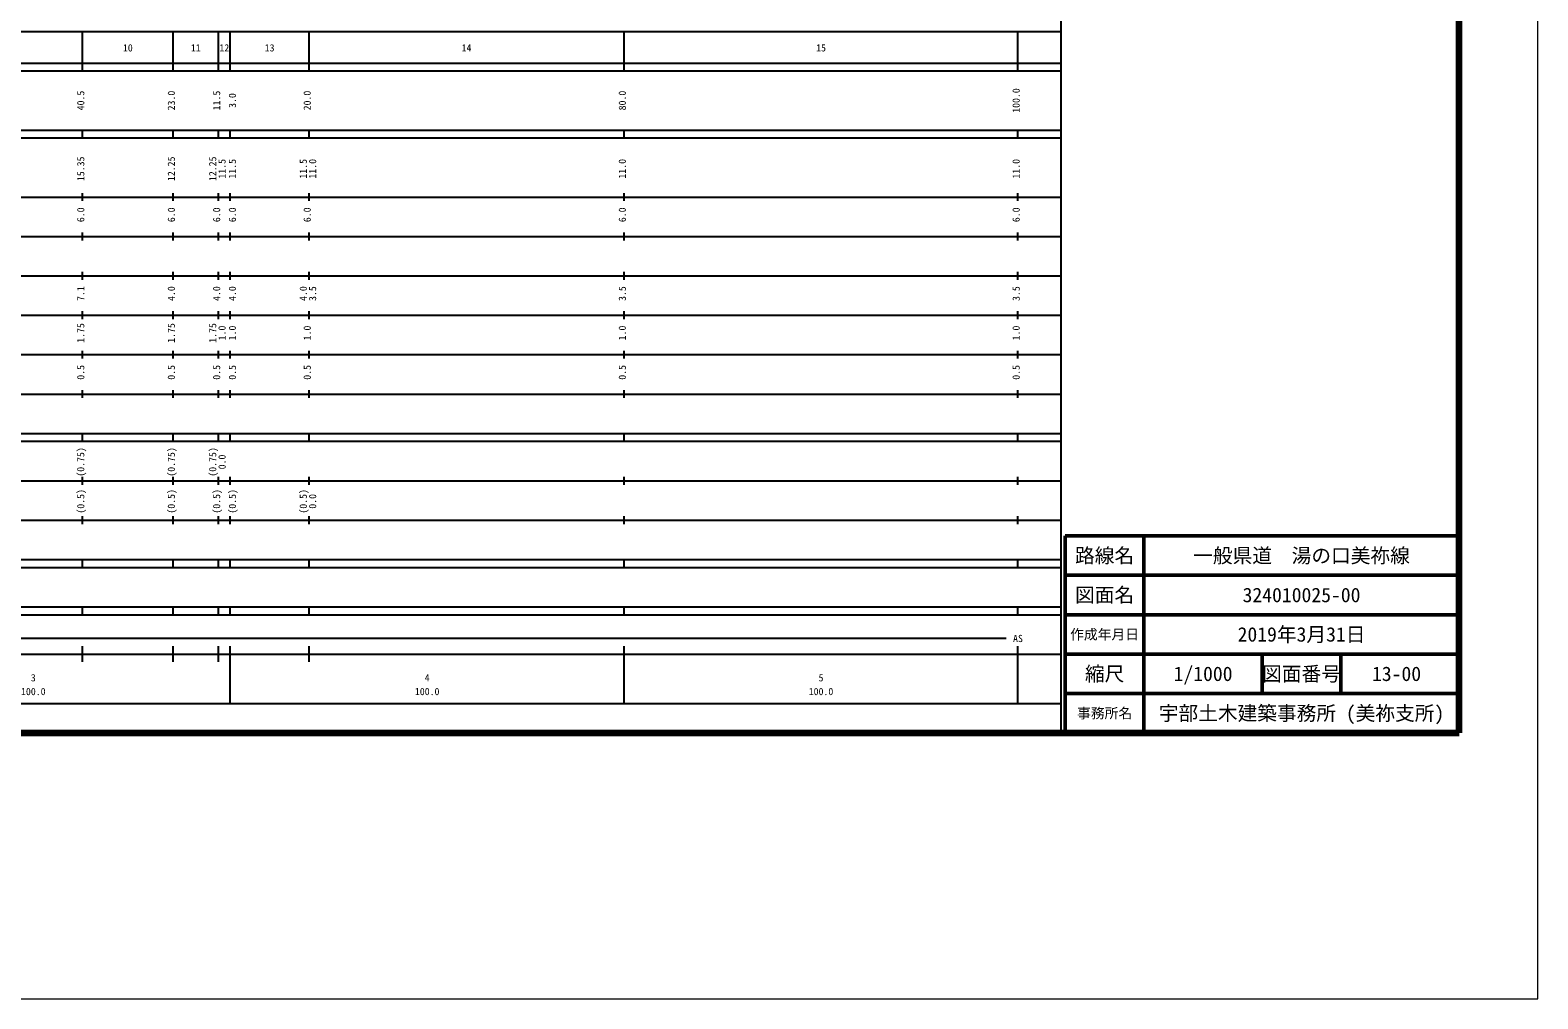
# Model space of a CAD drawing. Units: millimetres on the paper, enlarged 1000 times. Extents: x 0 to 700000, y -47500 to 447500.
# Drawn here: x 317199 to 700000, y -47500 to 198357 of the extents above; entities that cross this region are included whole.
import ezdxf
from ezdxf.enums import TextEntityAlignment as Align

# ---------------------------------------------------------------- set-up
doc = ezdxf.new("R2010")
doc.units = ezdxf.units.MM
doc.header["$LTSCALE"] = 1000
for name, color, linetype, lineweight in [('M-TTL-BAND', 7, 'Continuous', 25), ('M-TTL-LINE', 7, 'Continuous', 50), ('S-TTL', 7, 'Continuous', 25), ('作業レイヤ1', 7, 'Continuous', 13)]:
    doc.layers.add(name, color=color, linetype=linetype, lineweight=lineweight)
doc.layers.add('M-TTL-TXT', color=7, linetype='Continuous')
doc.styles.add('ＭＳ ゴシック', font='')
doc.styles.get('ＭＳ ゴシック').set_extended_font_data('MS Gothic')

msp = doc.modelspace()

# ---------------------------------------------------------------- linework, layer by layer
at = {"layer": 'M-TTL-BAND'}
for p, q in [((579000, 20000), (579000, 370000)), ((68000, 198000), (579000, 198000)), ((330500, 188000), (330500, 198000)), ((353500, 188000), (353500, 198000)), ((365000, 188000), (365000, 198000)), ((368000, 188000), (368000, 198000)), ((388000, 188000), (388000, 198000)), ((468000, 188000), (468000, 198000)), ((568000, 188000), (568000, 198000)), ((40000, 190000), (579000, 190000)), ((40000, 188000), (579000, 188000)), ((40000, 173000), (579000, 173000)), ((330500, 171000), (330500, 173000)), ((353500, 171000), (353500, 173000)), ((365000, 171000), (365000, 173000)), ((368000, 171000), (368000, 173000)), ((388000, 171000), (388000, 173000)), ((468000, 171000), (468000, 173000)), ((568000, 171000), (568000, 173000)), ((40000, 171000), (579000, 171000)), ((330500, 155000), (330500, 157000)), ((353500, 155000), (353500, 157000)), ((365000, 155000), (365000, 157000)), ((368000, 155000), (368000, 157000)), ((388000, 155000), (388000, 157000)), ((468000, 155000), (468000, 157000)), ((568000, 155000), (568000, 157000)), ((40000, 156000), (579000, 156000)), ((46000, 146000), (579000, 146000)), ((330500, 145000), (330500, 147000)), ((353500, 145000), (353500, 147000)), ((365000, 145000), (365000, 147000)), ((368000, 145000), (368000, 147000)), ((388000, 145000), (388000, 147000)), ((468000, 145000), (468000, 147000)), ((568000, 145000), (568000, 147000)), ((52000, 136000), (579000, 136000)), ((330500, 135000), (330500, 137000)), ((353500, 135000), (353500, 137000)), ((365000, 135000), (365000, 137000)), ((368000, 135000), (368000, 137000)), ((388000, 135000), (388000, 137000)), ((468000, 135000), (468000, 137000)), ((568000, 135000), (568000, 137000)), ((330500, 125000), (330500, 127000)), ((353500, 125000), (353500, 127000)), ((365000, 125000), (365000, 127000)), ((368000, 125000), (368000, 127000)), ((388000, 125000), (388000, 127000)), ((468000, 125000), (468000, 127000)), ((568000, 125000), (568000, 127000)), ((46000, 126000), (579000, 126000)), ((52000, 116000), (579000, 116000)), ((330500, 115000), (330500, 117000)), ((353500, 115000), (353500, 117000)), ((365000, 115000), (365000, 117000)), ((368000, 115000), (368000, 117000)), ((388000, 115000), (388000, 117000)), ((468000, 115000), (468000, 117000)), ((568000, 115000), (568000, 117000)), ((46000, 106000), (579000, 106000)), ((330500, 105000), (330500, 107000)), ((353500, 105000), (353500, 107000)), ((365000, 105000), (365000, 107000)), ((368000, 105000), (368000, 107000)), ((388000, 105000), (388000, 107000)), ((468000, 105000), (468000, 107000)), ((568000, 105000), (568000, 107000)), ((40000, 96000), (579000, 96000)), ((330500, 94000), (330500, 96000)), ((353500, 94000), (353500, 96000)), ((365000, 94000), (365000, 96000)), ((368000, 94000), (368000, 96000)), ((388000, 94000), (388000, 96000)), ((468000, 94000), (468000, 96000)), ((568000, 94000), (568000, 96000)), ((40000, 94000), (579000, 94000)), ((330500, 83000), (330500, 85000)), ((353500, 83000), (353500, 85000)), ((365000, 83000), (365000, 85000)), ((368000, 83000), (368000, 85000)), ((388000, 83000), (388000, 85000)), ((468000, 83000), (468000, 85000)), ((568000, 83000), (568000, 85000)), ((49000, 84000), (579000, 84000)), ((40000, 74000), (579000, 74000)), ((330500, 73000), (330500, 75000)), ((353500, 73000), (353500, 75000)), ((365000, 73000), (365000, 75000)), ((368000, 73000), (368000, 75000)), ((388000, 73000), (388000, 75000)), ((468000, 73000), (468000, 75000)), ((568000, 73000), (568000, 75000)), ((40000, 64000), (579000, 64000)), ((40000, 62000), (579000, 62000)), ((330500, 62000), (330500, 64000)), ((353500, 62000), (353500, 64000)), ((365000, 62000), (365000, 64000)), ((368000, 62000), (368000, 64000)), ((388000, 62000), (388000, 64000)), ((468000, 62000), (468000, 64000)), ((568000, 62000), (568000, 64000)), ((40000, 52000), (579000, 52000)), ((40000, 50000), (579000, 50000)), ((330500, 50000), (330500, 52000)), ((353500, 50000), (353500, 52000)), ((365000, 50000), (365000, 52000)), ((368000, 50000), (368000, 52000)), ((388000, 50000), (388000, 52000)), ((468000, 50000), (468000, 52000)), ((568000, 50000), (568000, 52000)), ((71000, 44000), (565000, 44000)), ((40000, 40000), (579000, 40000)), ((330500, 38000), (330500, 42000)), ((353500, 38000), (353500, 42000)), ((365000, 38000), (365000, 42000)), ((368000, 27500), (368000, 42000)), ((388000, 38000), (388000, 42000)), ((468000, 27500), (468000, 42000)), ((568000, 27500), (568000, 42000)), ((68000, 27500), (579000, 27500))]:
    msp.add_line(p, q, dxfattribs=at)
at = {"layer": 'M-TTL-LINE'}
for p, q in [((600000, 70000), (600000, 20000)), ((680000, 60000), (580000, 60000)), ((680000, 50000), (580000, 50000)), ((680000, 40000), (580000, 40000)), ((630000, 40000), (630000, 30000)), ((650000, 40000), (650000, 30000)), ((680000, 30000), (580000, 30000))]:
    msp.add_line(p, q, dxfattribs=at)
at = {"layer": 'S-TTL', "color": 2, "lineweight": 140}
for p, q in [((680000, 20000), (680000, 380000)), ((40000, 20000), (680000, 20000))]:
    msp.add_line(p, q, dxfattribs=at)
at = {"layer": 'S-TTL', "color": 2, "lineweight": 50}
for p, q in [((680000, 70000), (580000, 70000)), ((580000, 70000), (580000, 20000))]:
    msp.add_line(p, q, dxfattribs=at)
at = {"layer": '作業レイヤ1'}
msp.add_lwpolyline([(0, -47500), (700000, -47500), (700000, 447500), (0, 447500)], close=True, dxfattribs=at)

# ---------------------------------------------------------------- texts
at = {"layer": 'M-TTL-BAND', "style": 'ＭＳ ゴシック'}
for s, p in [('10', (342000, 192405)), ('11', (359250, 192405)), ('12', (366500, 192405)), ('13', (378000, 192405)), ('14', (428000, 192405)), ('15', (518000, 192405)), ('AS', (568000, 42500)), ('3', (318000, 32523)), ('4', (418000, 32523)), ('5', (518000, 32523)), ('100.0', (318000, 29033)), ('100.0', (418000, 29033)), ('100.0', (518000, 29033))]:
    msp.add_text(s, height=1833, dxfattribs=at).set_placement(p, align=Align.BOTTOM_CENTER)
for s, p in [('40.5', (331500, 180500)), ('23.0', (354500, 180500)), ('11.5', (366000, 180500)), ('3.0', (370000, 180500)), ('20.0', (389000, 180500)), ('80.0', (469000, 180500)), ('100.0', (569000, 180500)), ('15.35', (331500, 163174)), ('12.25', (354500, 163174)), ('12.25', (365000, 163174)), ('11.5', (367370, 163174)), ('11.5', (370000, 163174)), ('11.5', (388000, 163174)), ('11.0', (390370, 163174)), ('11.0', (469000, 163174)), ('11.0', (569000, 163174)), ('6.0', (331500, 151500)), ('6.0', (354500, 151500)), ('6.0', (366000, 151500)), ('6.0', (370000, 151500)), ('6.0', (389000, 151500)), ('6.0', (469000, 151500)), ('6.0', (569000, 151500)), ('7.1', (331500, 131500)), ('4.0', (354500, 131500)), ('4.0', (366000, 131500)), ('4.0', (370000, 131500)), ('4.0', (388000, 131500)), ('3.5', (390370, 131500)), ('3.5', (469000, 131500)), ('3.5', (569000, 131500)), ('1.75', (331500, 121500)), ('1.75', (354500, 121500)), ('1.75', (365000, 121500)), ('1.0', (367370, 121500)), ('1.0', (370000, 121500)), ('1.0', (389000, 121500)), ('1.0', (469000, 121500)), ('1.0', (569000, 121500)), ('0.5', (331500, 111500)), ('0.5', (354500, 111500)), ('0.5', (366000, 111500)), ('0.5', (370000, 111500)), ('0.5', (389000, 111500)), ('0.5', (469000, 111500)), ('0.5', (569000, 111500)), ('(0.75)', (331500, 88764)), ('(0.75)', (354500, 88764)), ('(0.75)', (365000, 88764)), ('0.0', (367370, 88764)), ('(0.5)', (331500, 78764)), ('(0.5)', (354500, 78764)), ('(0.5)', (366000, 78764)), ('(0.5)', (370000, 78764)), ('(0.5)', (388000, 78764)), ('0.0', (390370, 78764))]:
    msp.add_text(s, height=1833, rotation=90, dxfattribs=at).set_placement(p, align=Align.BOTTOM_CENTER)
at = {"layer": 'M-TTL-TXT', "style": 'ＭＳ ゴシック'}
for s, height, p in [('路線名', 3666, (590000, 65000)), ('路線名', 3666, (590000, 65000)), ('一般県道\u3000湯の口美祢線', 3666, (640000, 65000)), ('図面名', 3666, (590000, 55000)), ('図面名', 3666, (590000, 55000)), ('324010025-00', 3666, (640000, 55000)), ('作成年月日', 2566, (590000, 45000)), ('作成年月日', 2566, (590000, 45000)), ('2019年3月31日', 3666, (640000, 45000)), ('縮尺', 3666, (590000, 35000)), ('縮尺', 3666, (590000, 35000)), ('1/1000', 3666, (615000, 35000)), ('図面番号', 3666, (640000, 35000)), ('図面番号', 3666, (640000, 35000)), ('13-00', 3666, (664125, 35000)), ('宇部土木建築事務所 (美祢支所)', 3666, (640000, 25000)), ('事務所名', 2566, (590000, 25000)), ('事務所名', 2566, (590000, 25000))]:
    msp.add_text(s, height=height, dxfattribs=at).set_placement(p, align=Align.MIDDLE_CENTER)

doc.saveas('drawing.dxf')
